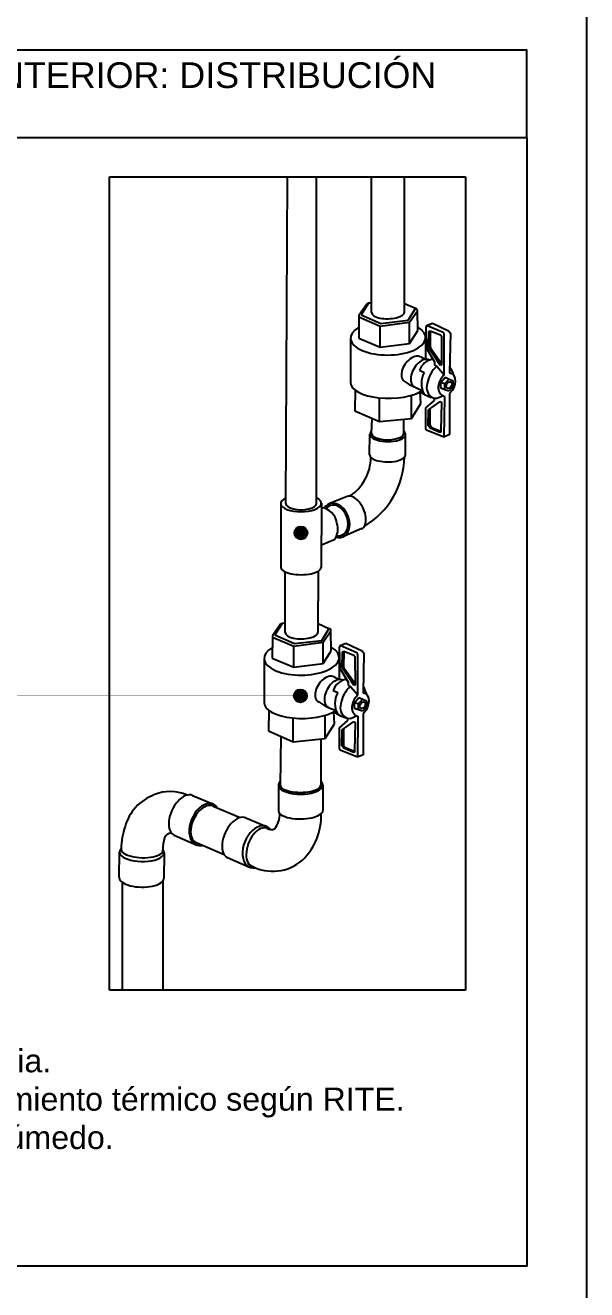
# Model space of a CAD drawing. Header units: millimetres. Extents: x 441156 to 441876, y 4514765 to 4515211.
# Drawn here: x 441391.19 to 441394.01, y 4515063.61 to 4515069.95 of the extents above; entities that cross this region are included whole.
import ezdxf

# ---------------------------------------------------------------- set-up
doc = ezdxf.new("R2010")
doc.units = ezdxf.units.MM
doc.linetypes.add('CONTINUA', pattern=[0])
doc.layers.add('01_cartela', color=6, linetype='Continuous', plot=False)
for name, color, linetype in [('01_textos', 7, 'Continuous'), ('CALEFAC_NOTAS', 7, 'Continuous'), ('INGIN FONTANERIA TEXTO', 7, 'Continuous'), ('INGIN SANEAMIENTO TEXTO', 7, 'Continuous')]:
    doc.layers.add(name, color=color, linetype=linetype)
doc.styles.add('Estilo1', font='swissel.ttf')

msp = doc.modelspace()

# ---------------------------------------------------------------- hatches: boundary and pattern name
at = {"layer": 'INGIN FONTANERIA TEXTO'}
h = msp.add_hatch(color=256, dxfattribs=at)
h.dxf.hatch_style = 1
edge = h.paths.add_edge_path()
edge.add_arc((441392.57522995, 4515067.40802868), 0.03267041, 0, 360)
h = msp.add_hatch(color=256, dxfattribs=at)
h.dxf.hatch_style = 1
edge = h.paths.add_edge_path()
edge.add_arc((441392.57304052, 4515066.59071977), 0.03267041, 0, 360)

# ---------------------------------------------------------------- linework, layer by layer
at = {"layer": '01_cartela', "color": 3}
msp.add_lwpolyline([(441363.37182267, 4515079.68556864), (441363.37182267, 4515058.15054463), (441394.00981074, 4515058.15054463), (441394.00981074, 4515079.68556864)], close=True, dxfattribs=at)
at = {"layer": 'CALEFAC_NOTAS', "linetype": 'CONTINUA'}
for points in [[(441388.41910522, 4515069.39194041), (441393.70981074, 4515069.39194041), (441393.70981074, 4515069.83057425), (441388.41910522, 4515069.83057425)], [(441388.41910522, 4515069.39194041), (441393.70981074, 4515069.39194041), (441393.70981074, 4515063.72944925), (441388.41910522, 4515063.72944925)]]:
    msp.add_lwpolyline(points, close=True, dxfattribs=at)
at = {"layer": 'INGIN FONTANERIA TEXTO', "color": 0}
for p, q in [((441391.61439902, 4515065.11489542), (441391.61439902, 4515069.19536375)), ((441391.61439902, 4515069.19536375), (441393.4019011, 4515069.19536375)), ((441393.4019011, 4515069.19536375), (441393.4019011, 4515065.11489542)), ((441392.90546393, 4515068.55534793), (441392.86653153, 4515068.49839302)), ((441392.91534857, 4515068.56049662), (441392.87788881, 4515068.50285122)), ((441392.91534857, 4515068.56049662), (441392.90546393, 4515068.55534793)), ((441392.93032603, 4515068.56137074), (441392.91534857, 4515068.56049662)), ((441393.14984666, 4515068.53354553), (441393.09563831, 4515068.55825069)), ((441392.86653153, 4515068.49185721), (441392.86542752, 4515068.38589337)), ((441392.86653153, 4515068.49839302), (441392.86653153, 4515068.49185721)), ((441392.86653153, 4515068.49185721), (441392.97339327, 4515068.44592015)), ((441392.87788881, 4515068.50285122), (441392.97603338, 4515068.45942999)), ((441393.11388531, 4515068.47515147), (441393.14984666, 4515068.53354553)), ((441393.12074703, 4515068.46539054), (441393.1597166, 4515068.52258485)), ((441393.15579577, 4515068.53227513), (441393.14984666, 4515068.53354553)), ((441393.15957876, 4515068.52880997), (441393.15579577, 4515068.53227513)), ((441393.1597166, 4515068.52258485), (441393.15957876, 4515068.52880997)), ((441393.1614114, 4515068.42315511), (441393.1597166, 4515068.52258485)), ((441392.97339327, 4515068.44592015), (441393.12074703, 4515068.46539054)), ((441392.97341114, 4515068.34086874), (441392.97339327, 4515068.44592015)), ((441392.97603338, 4515068.45942999), (441393.11388531, 4515068.47515147)), ((441393.12101465, 4515068.35872332), (441393.12074703, 4515068.46539054)), ((441393.12101465, 4515068.35872332), (441393.1614114, 4515068.42315511)), ((441393.20580567, 4515068.44896889), (441393.201491, 4515068.43898197)), ((441393.201491, 4515068.43898197), (441393.20444485, 4515068.33616535)), ((441393.20580567, 4515068.44896889), (441393.23512117, 4515068.46130315)), ((441393.28893049, 4515068.41305636), (441393.20580567, 4515068.44896889)), ((441393.21569259, 4515068.34032669), (441393.21794544, 4515068.41815626)), ((441393.21794544, 4515068.41815626), (441393.22474455, 4515068.42155331)), ((441393.2288564, 4515068.41989275), (441393.22422245, 4515068.41415722)), ((441393.22474455, 4515068.42155331), (441393.275215, 4515068.40117097)), ((441393.23512117, 4515068.46130315), (441393.31689599, 4515068.42275863)), ((441393.31689599, 4515068.42275863), (441393.32538204, 4515068.41042437)), ((441392.82425388, 4515068.38511708), (441392.8246348, 4515068.16098293)), ((441392.86542752, 4515068.38589337), (441392.97341114, 4515068.34086874)), ((441392.97341114, 4515068.34086874), (441393.12101465, 4515068.35872332)), ((441393.20103129, 4515068.38899852), (441393.20082759, 4515068.28046032)), ((441393.22422245, 4515068.41415722), (441393.22322151, 4515068.34447812)), ((441393.275215, 4515068.40117097), (441393.28018361, 4515068.39463819)), ((441393.28018361, 4515068.39463819), (441393.28054041, 4515068.25198718)), ((441393.29364158, 4515068.40709339), (441393.28893049, 4515068.41305636)), ((441393.2945002, 4515068.40005811), (441393.29364158, 4515068.40709339)), ((441393.29514092, 4515068.20125474), (441393.2945002, 4515068.40005811)), ((441393.32538204, 4515068.41042437), (441393.32069642, 4515068.21135734)), ((441393.20444485, 4515068.33616535), (441393.24639908, 4515068.2662338)), ((441393.27577609, 4515068.24801983), (441393.21569259, 4515068.34032669)), ((441393.22322151, 4515068.34447812), (441393.2248897, 4515068.33714347)), ((441393.2248897, 4515068.33714347), (441393.28052485, 4515068.25820735)), ((441393.18024075, 4515068.28916339), (441393.20082759, 4515068.28046032)), ((441393.20082759, 4515068.28046032), (441393.2062973, 4515068.2789587)), ((441393.24639908, 4515068.2662338), (441393.24537803, 4515068.2506745)), ((441393.24537803, 4515068.2506745), (441393.25763047, 4515068.2445528)), ((441393.25763047, 4515068.2445528), (441393.29514092, 4515068.20125474)), ((441393.28054041, 4515068.25198718), (441393.27577609, 4515068.24801983)), ((441393.17094829, 4515068.22396596), (441393.19392536, 4515068.21287782)), ((441393.27833572, 4515068.16249329), (441393.29917078, 4515068.188991)), ((441393.29837245, 4515068.15780464), (441393.31942554, 4515068.17982066)), ((441393.29917078, 4515068.188991), (441393.31942554, 4515068.17982066)), ((441393.31942554, 4515068.17982066), (441393.33852018, 4515068.17248197)), ((441393.32069642, 4515068.21135734), (441393.33341076, 4515068.20809742)), ((441393.33341076, 4515068.20809742), (441393.34078722, 4515068.20104689)), ((441393.33852018, 4515068.17248197), (441393.33736834, 4515068.14167364)), ((441393.34078722, 4515068.20104689), (441393.34848441, 4515068.18438203)), ((441393.34908846, 4515068.16810068), (441393.34732319, 4515068.15401868)), ((441393.34848441, 4515068.18438203), (441393.34908846, 4515068.16810068)), ((441392.84806293, 4515068.12366759), (441392.84604076, 4515068.02130965)), ((441393.17698801, 4515068.05669851), (441393.17379593, 4515068.11671287)), ((441393.27833572, 4515068.16249329), (441393.29837245, 4515068.15780464)), ((441393.27833572, 4515068.13410287), (441393.27833572, 4515068.16249329)), ((441393.29790806, 4515068.12684754), (441393.27833572, 4515068.13410287)), ((441393.29790806, 4515068.12684754), (441393.29837245, 4515068.15780464)), ((441393.31748035, 4515068.11990765), (441393.29790806, 4515068.12684754)), ((441393.33736834, 4515068.14167364), (441393.31748035, 4515068.11990765)), ((441393.32173187, 4515068.10736693), (441393.32077901, 4515067.90163579)), ((441393.33465452, 4515068.12345537), (441393.32173187, 4515068.10736693)), ((441393.34237071, 4515068.13786986), (441393.33465452, 4515068.12345537)), ((441393.34732319, 4515068.15401868), (441393.34237071, 4515068.13786986)), ((441392.96938275, 4515067.96639589), (441392.96938275, 4515068.08567844)), ((441393.13058212, 4515067.98225988), (441393.13058212, 4515068.09900689)), ((441393.13058212, 4515067.98225988), (441393.17698801, 4515068.05669851)), ((441393.20231582, 4515068.03609538), (441393.24501992, 4515068.07272579)), ((441393.2162533, 4515068.02650957), (441393.27268219, 4515068.06645051)), ((441393.24501992, 4515068.0844324), (441393.25809794, 4515068.08380173)), ((441393.24501992, 4515068.07272579), (441393.24501992, 4515068.0844324)), ((441393.25809794, 4515068.08380173), (441393.28755108, 4515068.09603293)), ((441393.27268219, 4515068.06645051), (441393.27701165, 4515068.06674266)), ((441393.27701165, 4515068.06674266), (441393.27964914, 4515068.06430988)), ((441393.28147507, 4515068.06045798), (441393.27827108, 4515067.92324158)), ((441393.27964914, 4515068.06430988), (441393.28147507, 4515068.06045798)), ((441393.28755108, 4515068.09603293), (441393.2939378, 4515068.09566657)), ((441393.29546946, 4515068.08846201), (441393.29264516, 4515067.88875063)), ((441393.2939378, 4515068.09566657), (441393.29546946, 4515068.08846201)), ((441392.84604076, 4515068.02130965), (441392.96938275, 4515067.96639589)), ((441392.96938275, 4515067.96639589), (441393.13058212, 4515067.98225988)), ((441393.20231582, 4515067.92960283), (441393.20231582, 4515068.03609538)), ((441393.21389382, 4515067.94754075), (441393.2162533, 4515068.02650957)), ((441393.22320537, 4515068.03143031), (441393.22265641, 4515067.94963961)), ((441393.20531297, 4515067.92389198), (441393.20231582, 4515067.92960283)), ((441393.29264516, 4515067.88875063), (441393.20531297, 4515067.92389198)), ((441393.22372993, 4515067.93383208), (441393.21389382, 4515067.94754075)), ((441393.22265641, 4515067.94963961), (441393.23048713, 4515067.93790226)), ((441393.27291061, 4515067.91236375), (441393.22372993, 4515067.93383208)), ((441393.23048713, 4515067.93790226), (441393.27827108, 4515067.91882882)), ((441393.27827108, 4515067.91441607), (441393.27291061, 4515067.91236375)), ((441393.27827108, 4515067.92324158), (441393.27827108, 4515067.91441607)), ((441393.32077901, 4515067.90163579), (441393.29264516, 4515067.88875063)), ((441392.47181018, 4515066.94931137), (441392.43287778, 4515066.89235646)), ((441392.48169482, 4515066.95446006), (441392.44423506, 4515066.89681466)), ((441392.44423506, 4515066.89681466), (441392.54237962, 4515066.85339343)), ((441392.48169482, 4515066.95446006), (441392.47181018, 4515066.94931137)), ((441392.49667228, 4515066.95533418), (441392.48169482, 4515066.95446006)), ((441392.71619291, 4515066.92750897), (441392.66198455, 4515066.95221413)), ((441392.68023156, 4515066.86911491), (441392.71619291, 4515066.92750897)), ((441392.68709328, 4515066.85935398), (441392.72606285, 4515066.91654829)), ((441392.72214202, 4515066.92623857), (441392.71619291, 4515066.92750897)), ((441392.72592501, 4515066.92277341), (441392.72214202, 4515066.92623857)), ((441392.72606285, 4515066.91654829), (441392.72592501, 4515066.92277341)), ((441392.72775765, 4515066.81711856), (441392.72606285, 4515066.91654829)), ((441392.43287778, 4515066.88582065), (441392.43177377, 4515066.77985681)), ((441392.43287778, 4515066.89235646), (441392.43287778, 4515066.88582065)), ((441392.43287778, 4515066.88582065), (441392.53973952, 4515066.83988359)), ((441392.53973952, 4515066.83988359), (441392.68709328, 4515066.85935398)), ((441392.53975739, 4515066.73483218), (441392.53973952, 4515066.83988359)), ((441392.54237962, 4515066.85339343), (441392.68023156, 4515066.86911491)), ((441392.68736089, 4515066.75268676), (441392.68709328, 4515066.85935398)), ((441392.77215192, 4515066.84293233), (441392.76783725, 4515066.83294541)), ((441392.76783725, 4515066.83294541), (441392.7707911, 4515066.73012879)), ((441392.77215192, 4515066.84293233), (441392.80146742, 4515066.85526659)), ((441392.85527674, 4515066.8070198), (441392.77215192, 4515066.84293233)), ((441392.80146742, 4515066.85526659), (441392.88324223, 4515066.81672207)), ((441392.39060013, 4515066.77908052), (441392.39098105, 4515066.55494637)), ((441392.43177377, 4515066.77985681), (441392.53975739, 4515066.73483218)), ((441392.68736089, 4515066.75268676), (441392.72775765, 4515066.81711856)), ((441392.76737754, 4515066.78296196), (441392.76717384, 4515066.67442376)), ((441392.78203884, 4515066.73429013), (441392.78429169, 4515066.8121197)), ((441392.78429169, 4515066.8121197), (441392.7910908, 4515066.81551675)), ((441392.7905687, 4515066.80812065), (441392.78956776, 4515066.73844156)), ((441392.79520265, 4515066.81385619), (441392.7905687, 4515066.80812065)), ((441392.7910908, 4515066.81551675), (441392.84156124, 4515066.79513441)), ((441392.84156124, 4515066.79513441), (441392.84652986, 4515066.78860163)), ((441392.84652986, 4515066.78860163), (441392.84688666, 4515066.64595062)), ((441392.85998783, 4515066.80105683), (441392.85527674, 4515066.8070198)), ((441392.86084645, 4515066.79402155), (441392.85998783, 4515066.80105683)), ((441392.86148717, 4515066.59521818), (441392.86084645, 4515066.79402155)), ((441392.88324223, 4515066.81672207), (441392.89172829, 4515066.80438781)), ((441392.89172829, 4515066.80438781), (441392.88704267, 4515066.60532078)), ((441392.53975739, 4515066.73483218), (441392.68736089, 4515066.75268676)), ((441392.7707911, 4515066.73012879), (441392.81274532, 4515066.66019724)), ((441392.84212234, 4515066.64198327), (441392.78203884, 4515066.73429013)), ((441392.78956776, 4515066.73844156), (441392.79123595, 4515066.73110691)), ((441392.79123595, 4515066.73110691), (441392.8468711, 4515066.65217079)), ((441392.746587, 4515066.68312683), (441392.76717384, 4515066.67442376)), ((441392.76717384, 4515066.67442376), (441392.77264355, 4515066.67292214)), ((441392.81274532, 4515066.66019724), (441392.81172428, 4515066.64463794)), ((441392.81172428, 4515066.64463794), (441392.82397672, 4515066.63851624)), ((441392.84688666, 4515066.64595062), (441392.84212234, 4515066.64198327)), ((441392.73729454, 4515066.6179294), (441392.76027161, 4515066.60684126)), ((441392.82397672, 4515066.63851624), (441392.86148717, 4515066.59521818)), ((441392.84468197, 4515066.55645673), (441392.86551703, 4515066.58295444)), ((441392.86551703, 4515066.58295444), (441392.88577179, 4515066.5737841)), ((441392.88704267, 4515066.60532078), (441392.89975701, 4515066.60206086)), ((441392.89975701, 4515066.60206086), (441392.90713347, 4515066.59501033)), ((441392.90713347, 4515066.59501033), (441392.91483066, 4515066.57834546)), ((441392.91483066, 4515066.57834546), (441392.91543471, 4515066.56206412)), ((441392.41440918, 4515066.51763103), (441392.41238701, 4515066.41527309)), ((441392.84468197, 4515066.55645673), (441392.8647187, 4515066.55176808)), ((441392.84468197, 4515066.52806631), (441392.84468197, 4515066.55645673)), ((441392.8642543, 4515066.52081098), (441392.84468197, 4515066.52806631)), ((441392.8642543, 4515066.52081098), (441392.8647187, 4515066.55176808)), ((441392.8838266, 4515066.51387109), (441392.8642543, 4515066.52081098)), ((441392.8647187, 4515066.55176808), (441392.88577179, 4515066.5737841)), ((441392.90371459, 4515066.53563708), (441392.8838266, 4515066.51387109)), ((441392.88577179, 4515066.5737841), (441392.90486643, 4515066.56644541)), ((441392.90100077, 4515066.51741881), (441392.88807812, 4515066.50133037)), ((441392.90871696, 4515066.5318333), (441392.90100077, 4515066.51741881)), ((441392.90486643, 4515066.56644541), (441392.90371459, 4515066.53563708)), ((441392.91366944, 4515066.54798212), (441392.90871696, 4515066.5318333)), ((441392.91543471, 4515066.56206412), (441392.91366944, 4515066.54798212)), ((441392.535729, 4515066.36035933), (441392.535729, 4515066.47964188)), ((441392.69692836, 4515066.37622332), (441392.69692836, 4515066.49297033)), ((441392.74333426, 4515066.45066195), (441392.74014217, 4515066.51067631)), ((441392.76866206, 4515066.43005882), (441392.81136617, 4515066.46668923)), ((441392.78259955, 4515066.42047301), (441392.83902844, 4515066.46041395)), ((441392.81136617, 4515066.47839584), (441392.82444419, 4515066.47776517)), ((441392.81136617, 4515066.46668923), (441392.81136617, 4515066.47839584)), ((441392.82444419, 4515066.47776517), (441392.85389733, 4515066.48999637)), ((441392.83902844, 4515066.46041395), (441392.8433579, 4515066.4607061)), ((441392.8433579, 4515066.4607061), (441392.84599539, 4515066.45827332)), ((441392.84782132, 4515066.45442142), (441392.84461733, 4515066.31720502)), ((441392.84599539, 4515066.45827332), (441392.84782132, 4515066.45442142)), ((441392.85389733, 4515066.48999637), (441392.86028405, 4515066.48963001)), ((441392.8618157, 4515066.48242545), (441392.85899141, 4515066.28271407)), ((441392.86028405, 4515066.48963001), (441392.8618157, 4515066.48242545)), ((441392.88807812, 4515066.50133037), (441392.88712526, 4515066.29559923)), ((441392.41238701, 4515066.41527309), (441392.535729, 4515066.36035933)), ((441392.69692836, 4515066.37622332), (441392.74333426, 4515066.45066195)), ((441392.76866206, 4515066.32356627), (441392.76866206, 4515066.43005882)), ((441392.78024007, 4515066.34150419), (441392.78259955, 4515066.42047301)), ((441392.78955162, 4515066.42539375), (441392.78900266, 4515066.34360304)), ((441392.535729, 4515066.36035933), (441392.69692836, 4515066.37622332)), ((441392.79007617, 4515066.32779552), (441392.78024007, 4515066.34150419)), ((441392.78900266, 4515066.34360304), (441392.79683338, 4515066.3318657)), ((441392.83925686, 4515066.30632719), (441392.79007617, 4515066.32779552)), ((441392.79683338, 4515066.3318657), (441392.84461733, 4515066.31279226)), ((441392.77165922, 4515066.31785542), (441392.76866206, 4515066.32356627)), ((441392.85899141, 4515066.28271407), (441392.77165922, 4515066.31785542)), ((441392.84461733, 4515066.30837951), (441392.83925686, 4515066.30632719)), ((441392.84461733, 4515066.31720502), (441392.84461733, 4515066.30837951)), ((441392.88712526, 4515066.29559923), (441392.85899141, 4515066.28271407)), ((441393.4019011, 4515065.11489542), (441391.61439902, 4515065.11489542))]:
    msp.add_line(p, q, dxfattribs=at)
at = {"layer": 'INGIN FONTANERIA TEXTO', "color": 150}
for p, q in [((441392.49892775, 4515067.55622212), (441392.50815006, 4515069.19536375)), ((441392.65393573, 4515067.55699661), (441392.65393573, 4515069.19536375)), ((441392.93032603, 4515068.51384959), (441392.93032603, 4515069.19536375)), ((441393.09563831, 4515068.51729105), (441393.09563831, 4515069.19536375)), ((441392.9298068, 4515067.90632724), (441392.93215692, 4515067.98296941)), ((441393.09109108, 4515067.90632724), (441393.09235447, 4515067.97849781)), ((441392.92009089, 4515067.80017833), (441392.92203409, 4515067.90373824)), ((441393.09951157, 4515067.79888383), (441393.1001593, 4515067.90179651)), ((441392.47412648, 4515067.55544766), (441392.47525382, 4515067.23441227)), ((441392.67796198, 4515067.55699661), (441392.67658878, 4515067.2353185)), ((441392.80753684, 4515067.5903356), (441392.7162224, 4515067.55368084)), ((441392.88090058, 4515067.42967854), (441392.78490335, 4515067.38834443)), ((441392.74178199, 4515067.37295919), (441392.67819965, 4515067.34632809)), ((441392.49667228, 4515066.90835712), (441392.49653034, 4515067.21227647)), ((441392.66198455, 4515066.91125449), (441392.66351625, 4515067.21735279)), ((441392.474058, 4515066.38781621), (441392.4713446, 4515066.14271128)), ((441392.6756065, 4515066.37412499), (441392.6750134, 4515066.14271128)), ((441392.46214656, 4515066.14333486), (441392.46302187, 4515066.01297601)), ((441392.68528285, 4515066.14333486), (441392.68546192, 4515066.01562213)), ((441392.03116642, 4515066.09088002), (441392.13583322, 4515066.04755108)), ((441392.13539303, 4515066.03766439), (441392.27120964, 4515065.98058434)), ((441392.29846099, 4515065.9786216), (441392.40312779, 4515065.93529266)), ((441391.93931454, 4515065.89134957), (441392.05040126, 4515065.84329819)), ((441392.04689456, 4515065.85611645), (441392.18929541, 4515065.79510934)), ((441391.66326477, 4515065.67866105), (441391.66459611, 4515065.80728914)), ((441391.88838464, 4515065.80246525), (441391.8870533, 4515065.67383716)), ((441392.20660911, 4515065.77909116), (441392.31769584, 4515065.73103978)), ((441391.67782979, 4515065.6558017), (441391.67782979, 4515065.11489542)), ((441391.88191204, 4515065.66082941), (441391.88191204, 4515065.11489542))]:
    msp.add_line(p, q, dxfattribs=at)
at = {"layer": 'INGIN FONTANERIA TEXTO', "const_width": 0.00104436}
for points in [[(441392.57522995, 4515067.40802868), (441391.12069159, 4515067.40802868)], [(441392.57304052, 4515066.59071977), (441391.12069159, 4515066.59071977)]]:
    msp.add_lwpolyline(points, dxfattribs=at)
at = {"layer": 'INGIN FONTANERIA TEXTO'}
for centre in [(441392.57522995, 4515067.40802868), (441392.57304052, 4515066.59071977)]:
    msp.add_circle(centre, 0.03267041, dxfattribs=at)
at = {"layer": 'INGIN FONTANERIA TEXTO', "color": 0}
for centre, radius, start, end in [((441393.24963379, 4515068.19749077), 0.08302014, 98.458065083, 161.403534157), ((441393.35134655, 4515068.13607636), 0.14335215, 130.824729134, 171.497094254), ((441393.13233769, 4515068.1312158), 0.22045944, 17.186227144, 30.915235536), ((441393.30163578, 4515068.47220791), 0.367419, 236.438576562, 251.500522166), ((441393.29230685, 4515068.15842448), 0.11244592, 151.035837244, 208.824282548), ((441393.35298475, 4515068.13429405), 0.08848527, 130.822014199, 170.224847575), ((441393.29321892, 4515068.28549421), 0.2067583, 234.718286781, 256.519311643), ((441393.26378293, 4515068.13754249), 0.05769144, 160.001871553, 241.966945292), ((441393.31324392, 4515068.13761671), 0.04888081, 166.150689513, 238.28985864), ((441392.81598004, 4515066.59145421), 0.08302014, 98.458065083, 161.403534157), ((441392.8586531, 4515066.55238792), 0.11244592, 151.035837244, 208.824282548), ((441392.9176928, 4515066.5300398), 0.14335215, 130.824729134, 171.497094254), ((441392.919331, 4515066.52825749), 0.08848527, 130.822014199, 170.224847575), ((441392.69868394, 4515066.52517924), 0.22045944, 17.186227144, 30.915235536), ((441392.86798203, 4515066.86617135), 0.367419, 236.438576562, 251.500522166), ((441392.83012918, 4515066.53150593), 0.05769144, 160.001871553, 241.966945292), ((441392.87959017, 4515066.53158015), 0.04888081, 166.150689513, 238.28985864), ((441392.85956517, 4515066.67945765), 0.2067583, 234.718286781, 256.519311643)]:
    msp.add_arc(centre, radius, start, end, dxfattribs=at)
at = {"layer": 'INGIN FONTANERIA TEXTO', "color": 150}
for centre, radius, start, end in [((441392.69091894, 4515067.78853884), 0.2351087, 303.966031925, 359.743414335), ((441392.67989731, 4515067.79688785), 0.41505831, 300.798327616, 358.752259165), ((441392.666797, 4515067.4454897), 0.09018167, 8.520449958, 83.182515786), ((441392.67018972, 4515067.42891626), 0.09086609, 321.988545673, 19.234817421), ((441391.91887092, 4515065.87433104), 0.23375444, 110.27474912, 165.045724215), ((441391.91982176, 4515065.90897307), 0.20200034, 65.490255338, 113.935130254), ((441392.36136214, 4515065.99351017), 0.10754776, 319.631068711, 3.64438597), ((441392.36537894, 4515065.98943422), 0.31158604, 314.465012405, 1.86302721), ((441391.98896089, 4515065.82356892), 0.3160892, 159.425429283, 179.969037897), ((441391.92767705, 4515065.86494854), 0.03853646, 94.422997426, 159.891482111), ((441392.42624105, 4515065.95590702), 0.03631349, 233.310279311, 298.022291644), ((441392.04761867, 4515065.82314544), 0.16555055, 160.577083448, 182.299340777), ((441392.43412444, 4515065.93787135), 0.22700166, 241.965756663, 311.196205861)]:
    msp.add_arc(centre, radius, start, end, dxfattribs=at)
at = {"layer": 'INGIN FONTANERIA TEXTO', "color": 0}
for centre, major_axis, ratio, start_param, end_param in [((441393.01298217, 4515068.51557032), (-0.08265614, -0.00172073), 0.3975413745, 6.2666337031, 9.4247779608), ((441393.01264259, 4515068.3870578), (-0.1883887, -0.00194072), 0.4592183688, 5.5998229037, 10.0832584216), ((441393.13687108, 4515068.22909682), (-0.04287752, -0.06042361), 0.6259240476, 3.1284822023, 6.3957995848), ((441393.18256288, 4515068.2074516), (-0.03687113, -0.06790063), 0.6123076302, 3.1280305565, 6.3520814172), ((441393.01813334, 4515068.16263085), (-0.19349854, -0.00164792), 0.4090726401, 6.2776081526, 8.890976551), ((441392.57932842, 4515066.90953376), (-0.08265614, -0.00172073), 0.3975413745, 6.2666337031, 9.4247779608), ((441392.57898883, 4515066.78102124), (-0.1883887, -0.00194072), 0.4592183688, 5.5998229037, 10.0832584216), ((441392.70321733, 4515066.62306026), (-0.04287752, -0.06042361), 0.6259240476, 3.1284822023, 6.3957995848), ((441392.74890913, 4515066.60141504), (-0.03687113, -0.06790063), 0.6123076302, 3.1280305565, 6.3520814172), ((441392.58447959, 4515066.55659429), (-0.19349854, -0.00164792), 0.4090726401, 6.2776081526, 8.890976551)]:
    msp.add_ellipse(centre, major_axis=major_axis, ratio=ratio, start_param=start_param, end_param=end_param, dxfattribs=at)
for centre in [(441393.31869112, 4515068.1497321), (441392.88503737, 4515066.54369554)]:
    msp.add_ellipse(centre, major_axis=(-0.00905771, -0.01590046), ratio=0.671348869, dxfattribs=at)
at = {"layer": 'INGIN FONTANERIA TEXTO', "color": 150}
for centre, major_axis, ratio, start_param, end_param in [((441393.01109669, 4515067.90276738), (-0.08906261, 0.00097086), 0.4107258518, 5.8563697218, 9.8792313637), ((441393.01044894, 4515067.90632724), (-0.08064214, 0), 0.3798089502, 6.2598938452, 9.4247779608), ((441393.00980123, 4515067.79953108), (-0.08971034, 0.00064725), 0.3913198437, 6.274147786, 9.4254986471), ((441392.84421871, 4515067.51000707), (-0.03668187, 0.08032853), 0.5546515794, 3.1174242364, 6.2831853072), ((441392.57604423, 4515067.55622213), (-0.10191775, -0.00077448), 0.4066512679, 5.565223788, 10.122599147), ((441392.57643174, 4515067.55660937), (-0.07750399, -0.00038724), 0.4168674482, 6.2743285584, 9.4247779608), ((441392.75056287, 4515067.47101264), (-0.03434048, 0.0826682), 0.7307058118, 2.6260988087, 6.7734379151), ((441392.75132739, 4515067.47104158), (-0.03058404, 0.07388285), 0.7121188169, 2.6692446771, 6.7197961734), ((441392.5759213, 4515067.23486538), (-0.10066748, -0.00045311), 0.3599210569, 6.282473011, 9.4247779608), ((441392.57371471, 4515066.14333486), (-0.11156814, 0), 0.4121416978, 5.8695381262, 9.8561102732), ((441392.573179, 4515066.14271128), (-0.1018344, 0), 0.3549404652, 6.275326709, 9.4247779608), ((441391.98524048, 4515065.9911148), (0.04592594, 0.09976522), 0.5691715698, 0, 3.1679657311), ((441392.09311724, 4515065.94542464), (0.04271598, 0.10212644), 0.6431177533, 5.9341047436, 9.8247620065), ((441392.09114379, 4515065.94689042), (-0.04424924, -0.09077397), 0.592187908, 3.1415926536, 6.3410222639), ((441392.57424189, 4515066.01429907), (-0.11122003, -0.00132306), 0.3668966688, 6.2793835898, 9.4247779608), ((441392.25253505, 4515065.87885638), (0.04592594, 0.09976522), 0.5691715698, 0, 3.1679657311), ((441392.36041182, 4515065.83316622), (0.04271598, 0.10212644), 0.6431177533, 5.9341047436, 9.8247620065), ((441392.36598913, 4515065.83214618), (0.03855528, 0.09464167), 0.5563043834, 6.1326352884, 9.4247779608), ((441391.77649037, 4515065.8048772), (-0.11189426, 0.00241195), 0.4020464127, -0.3789685522, 3.485621153), ((441391.77757086, 4515065.81743441), (-0.1050246, 0.00374016), 0.3673988467, -0.0693749015, 3.2472210697), ((441391.77515903, 4515065.6762491), (-0.11189426, 0.00241195), 0.4020464127, 0, 3.15060067)]:
    msp.add_ellipse(centre, major_axis=major_axis, ratio=ratio, start_param=start_param, end_param=end_param, dxfattribs=at)

# ---------------------------------------------------------------- texts
at = {"layer": '01_textos', "color": 1, "insert": (441387.91110528, 4515069.76930228), "char_height": 0.1288338101, "attachment_point": 1, "style": 'Estilo1'}
msp.add_mtext_dynamic_manual_height_columns('\\pi0.69412;DETALLE DE INSTALACIÓN INTERIOR: DISTRIBUCIÓN{\\H1.6691x; }', width=7.8112359137, gutter_width=11.875, heights=[0], dxfattribs=at)
at = {"layer": 'INGIN SANEAMIENTO TEXTO', "color": 5, "insert": (441388.6600788, 4515065.01009376), "char_height": 0.1154296411, "attachment_point": 1, "style": 'Estilo1'}
msp.add_mtext_dynamic_manual_height_columns('1. Tuberia de agua fria. \\P2. Tubería de agua caliente sanitaria. \\P3. Coquilla para garantizar el aislamiento térmico según RITE.\\P4. Ramal de derivación a núcleo húmedo.\\P5. Llave de corte.', width=5.9930090894, gutter_width=11.875, heights=[0], dxfattribs=at)

doc.saveas('drawing.dxf')
